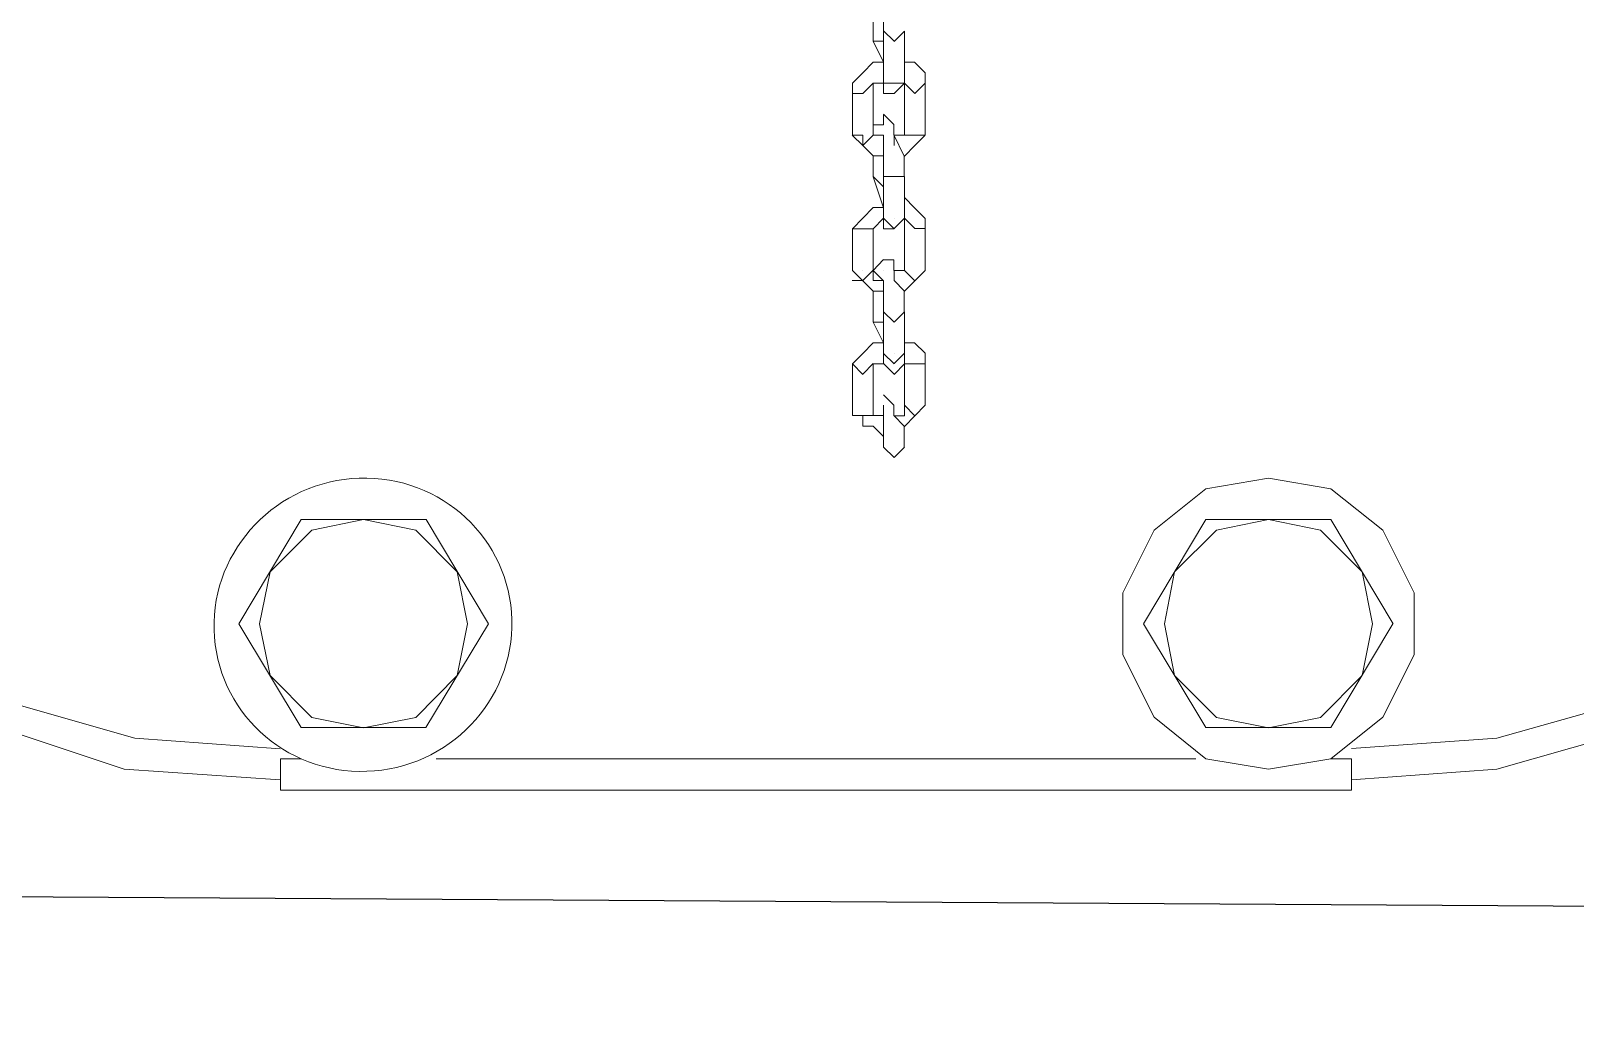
# Model space of a CAD drawing. Header units: inches. Extents: x 23291 to 181956, y 9161 to 51408.
# Drawn here: x 113809.8 to 113913.5, y 36541.5 to 36608.6 of the extents above; entities that cross this region are included whole.
import ezdxf

# ---------------------------------------------------------------- set-up
doc = ezdxf.new("R2010")
doc.units = ezdxf.units.IN
doc.header["$MEASUREMENT"] = 0
doc.layers.add('1', color=3, linetype='Continuous')
doc.layers.add('Dim', color=6, linetype='Continuous', lineweight=13)

# ---------------------------------------------------------------- blocks, each defined once
blk = doc.blocks.new('5')
at = {"layer": '1', "lineweight": 9}
for p, q in [((225.989886, -22.095859), (225.989886, -22.093962)), ((225.990517, -22.094617), (225.990517, -22.095229)), ((225.990513, -22.095859), (225.989886, -22.095859)), ((225.990517, -22.097124), (225.98989, -22.095859)), ((225.990517, -22.095231), (225.990517, -22.098414)), ((225.991163, -22.095859), (225.990518, -22.095227)), ((225.991167, -22.095863), (225.991794, -22.095231)), ((225.991794, -22.095231), (225.991794, -22.098414)), ((225.98989, -22.097126), (225.989264, -22.097779)), ((225.990517, -22.097126), (225.98989, -22.097126)), ((225.991794, -22.097124), (225.99242, -22.097124)), ((225.99242, -22.097124), (225.993065, -22.097777)), ((225.989264, -22.097779), (225.988619, -22.098412)), ((225.988619, -22.098412), (225.988619, -22.099044)), ((225.988619, -22.101582), (225.988619, -22.09842)), ((225.989256, -22.099048), (225.989883, -22.098416)), ((225.989886, -22.098412), (225.990513, -22.098412)), ((225.989886, -22.101582), (225.989886, -22.09842)), ((225.990517, -22.097784), (225.990517, -22.097784)), ((225.990517, -22.097784), (225.990517, -22.098416)), ((225.990517, -22.098412), (225.990517, -22.098412)), ((225.990517, -22.098412), (225.990517, -22.098412)), ((225.991163, -22.098412), (225.990518, -22.098412)), ((225.990518, -22.099048), (225.990518, -22.098416)), ((225.991163, -22.098412), (225.991163, -22.098412)), ((225.991167, -22.099044), (225.991794, -22.098412)), ((225.991794, -22.098412), (225.991167, -22.098412)), ((225.991794, -22.098412), (225.991794, -22.098412)), ((225.991794, -22.098412), (225.991794, -22.101574)), ((225.991794, -22.098412), (225.991794, -22.098412)), ((225.991794, -22.098412), (225.991794, -22.098412)), ((225.991794, -22.098412), (225.991794, -22.098412)), ((225.991794, -22.098412), (225.991794, -22.098412)), ((225.991794, -22.098412), (225.991794, -22.098412)), ((225.991801, -22.098412), (225.992427, -22.099044)), ((225.992427, -22.099044), (225.993072, -22.098412)), ((225.993065, -22.097777), (225.993065, -22.09841)), ((225.993072, -22.098412), (225.993072, -22.098412)), ((225.993072, -22.098412), (225.993072, -22.101574)), ((225.993072, -22.098412), (225.993072, -22.098412)), ((225.988619, -22.099048), (225.989264, -22.099048)), ((225.989256, -22.099048), (225.989256, -22.099048)), ((225.991163, -22.099048), (225.990518, -22.099048)), ((225.991163, -22.099048), (225.991163, -22.099048)), ((225.990513, -22.100954), (225.990513, -22.100322)), ((225.990517, -22.100315), (225.991161, -22.100948)), ((225.989886, -22.10095), (225.989886, -22.101582)), ((225.989886, -22.100954), (225.989886, -22.100954)), ((225.989886, -22.100954), (225.990513, -22.100954)), ((225.991161, -22.100948), (225.991161, -22.10158)), ((225.989256, -22.102219), (225.988611, -22.101587)), ((225.988619, -22.101582), (225.988619, -22.101582)), ((225.989264, -22.101582), (225.988619, -22.101582)), ((225.989256, -22.101582), (225.989256, -22.101582)), ((225.989256, -22.101582), (225.989256, -22.101582)), ((225.989883, -22.101587), (225.989256, -22.102219)), ((225.989256, -22.102219), (225.989256, -22.102219)), ((225.989256, -22.102219), (225.989256, -22.102219)), ((225.98926, -22.102225), (225.989886, -22.102858)), ((225.989264, -22.102215), (225.989264, -22.101582)), ((225.989886, -22.101582), (225.989886, -22.101582)), ((225.989886, -22.101582), (225.989886, -22.101582)), ((225.989886, -22.101582), (225.990513, -22.101582)), ((225.98989, -22.101582), (225.990517, -22.101582)), ((225.990517, -22.101582), (225.990517, -22.101582)), ((225.990517, -22.101582), (225.990517, -22.101582)), ((225.990517, -22.101582), (225.990517, -22.101582)), ((225.990517, -22.101582), (225.990517, -22.102868)), ((225.991161, -22.10158), (225.991788, -22.102866)), ((225.991163, -22.101582), (225.991163, -22.101582)), ((225.991163, -22.102219), (225.991163, -22.101587)), ((225.991794, -22.101582), (225.991167, -22.101582)), ((225.991794, -22.101582), (225.991794, -22.101582)), ((225.991794, -22.101582), (225.991794, -22.101582)), ((225.991801, -22.101582), (225.992427, -22.101582)), ((225.992427, -22.102215), (225.991801, -22.102868)), ((225.992427, -22.101582), (225.993072, -22.101582)), ((225.993072, -22.101582), (225.992427, -22.102215)), ((225.989886, -22.102858), (225.990513, -22.102858)), ((225.989886, -22.104125), (225.989886, -22.10286)), ((225.990517, -22.102868), (225.990517, -22.104133)), ((225.991788, -22.102866), (225.991788, -22.104131)), ((225.990513, -22.104757), (225.989886, -22.104125)), ((225.990517, -22.106028), (225.98989, -22.104131)), ((225.990517, -22.104125), (225.990517, -22.106675)), ((225.991163, -22.104125), (225.990518, -22.104125)), ((225.991167, -22.104125), (225.991794, -22.104125)), ((225.991794, -22.104125), (225.991794, -22.106675)), ((225.989264, -22.106671), (225.98989, -22.106018)), ((225.98989, -22.106018), (225.990517, -22.106018)), ((225.990517, -22.106028), (225.990517, -22.106028)), ((225.991794, -22.105389), (225.99242, -22.106022)), ((225.99242, -22.106022), (225.993065, -22.106675)), ((225.988619, -22.107303), (225.989264, -22.106671)), ((225.989886, -22.107303), (225.990513, -22.106671)), ((225.990517, -22.106667), (225.990517, -22.106667)), ((225.990517, -22.106667), (225.990517, -22.106667)), ((225.990517, -22.106667), (225.990517, -22.106667)), ((225.990518, -22.106671), (225.991163, -22.107303)), ((225.990518, -22.107303), (225.990518, -22.106671)), ((225.991163, -22.106667), (225.991163, -22.106667)), ((225.991794, -22.106667), (225.991167, -22.107299)), ((225.991167, -22.107299), (225.991794, -22.106667)), ((225.991794, -22.106667), (225.991794, -22.106667)), ((225.991794, -22.106667), (225.991794, -22.10985)), ((225.991794, -22.106667), (225.991794, -22.106667)), ((225.991794, -22.106667), (225.991794, -22.106667)), ((225.991794, -22.106667), (225.991794, -22.106667)), ((225.991794, -22.106667), (225.991794, -22.106667)), ((225.991794, -22.106667), (225.991794, -22.106667)), ((225.991801, -22.106667), (225.992427, -22.107299)), ((225.993072, -22.106667), (225.993072, -22.106667)), ((225.993072, -22.107299), (225.993072, -22.106667)), ((225.993072, -22.106667), (225.993072, -22.10985)), ((225.993072, -22.106667), (225.993072, -22.106667)), ((225.988619, -22.109848), (225.988619, -22.107297)), ((225.988619, -22.107303), (225.988619, -22.107303)), ((225.989264, -22.107303), (225.988619, -22.107303)), ((225.989256, -22.107303), (225.989256, -22.107303)), ((225.989256, -22.107303), (225.989883, -22.107303)), ((225.989886, -22.109848), (225.989886, -22.107297)), ((225.991163, -22.107303), (225.990518, -22.107303)), ((225.991163, -22.107303), (225.991163, -22.107303)), ((225.992427, -22.107299), (225.993072, -22.107299)), ((225.988619, -22.109848), (225.988619, -22.109848)), ((225.989264, -22.11048), (225.988619, -22.109848)), ((225.989883, -22.109842), (225.989256, -22.110474)), ((225.989256, -22.109848), (225.989256, -22.109848)), ((225.989256, -22.109848), (225.989256, -22.109848)), ((225.990513, -22.109194), (225.989886, -22.109848)), ((225.989886, -22.110474), (225.989886, -22.109842)), ((225.989886, -22.109848), (225.989886, -22.109848)), ((225.989886, -22.109848), (225.989886, -22.109848)), ((225.989886, -22.109848), (225.990513, -22.11048)), ((225.98989, -22.109842), (225.98989, -22.110474)), ((225.990517, -22.109199), (225.991161, -22.109199)), ((225.990517, -22.109199), (225.990517, -22.109199)), ((225.990517, -22.109848), (225.990517, -22.109848)), ((225.990517, -22.109848), (225.990517, -22.109848)), ((225.991161, -22.109199), (225.991161, -22.109852)), ((225.991163, -22.110474), (225.991163, -22.109842)), ((225.991163, -22.109848), (225.991163, -22.109848)), ((225.991794, -22.109848), (225.991167, -22.109848)), ((225.991794, -22.109848), (225.991794, -22.109848)), ((225.991794, -22.109848), (225.991794, -22.109848)), ((225.991801, -22.109848), (225.992427, -22.11048)), ((225.992427, -22.11048), (225.993072, -22.109848)), ((225.993072, -22.109848), (225.992427, -22.11048)), ((225.989256, -22.110474), (225.988611, -22.110474)), ((225.989256, -22.110474), (225.989256, -22.110474)), ((225.989256, -22.110474), (225.989256, -22.110474)), ((225.989256, -22.110474), (225.989256, -22.110474)), ((225.98926, -22.11048), (225.989886, -22.111113)), ((225.98989, -22.110474), (225.990517, -22.110474)), ((225.990517, -22.110474), (225.990517, -22.110474)), ((225.990517, -22.110474), (225.990517, -22.111106)), ((225.991163, -22.110474), (225.991163, -22.110474)), ((225.99179, -22.111106), (225.991163, -22.110474)), ((225.992427, -22.11048), (225.991801, -22.111113)), ((225.989886, -22.111113), (225.990513, -22.111113)), ((225.989886, -22.113016), (225.989886, -22.111119)), ((225.990517, -22.111106), (225.990517, -22.112392)), ((225.99179, -22.112392), (225.99179, -22.111106)), ((225.990517, -22.11239), (225.990517, -22.11492)), ((225.991163, -22.113016), (225.990518, -22.112384)), ((225.991167, -22.113023), (225.991794, -22.11239)), ((225.991794, -22.11239), (225.991794, -22.11492)), ((225.990513, -22.113016), (225.989886, -22.113016)), ((225.990517, -22.114283), (225.98989, -22.113018)), ((225.989264, -22.114918), (225.98989, -22.114285)), ((225.98989, -22.114285), (225.990517, -22.114285)), ((225.991794, -22.114283), (225.99242, -22.114283)), ((225.99242, -22.114283), (225.993065, -22.114916)), ((225.988619, -22.11555), (225.989264, -22.114918)), ((225.988619, -22.11555), (225.988619, -22.11555)), ((225.989264, -22.116204), (225.988619, -22.11555)), ((225.988619, -22.118721), (225.988619, -22.115559)), ((225.989256, -22.116197), (225.989883, -22.115544)), ((225.989886, -22.11555), (225.990513, -22.11555)), ((225.989886, -22.118721), (225.989886, -22.115559)), ((225.990517, -22.114911), (225.990517, -22.114911)), ((225.990517, -22.114911), (225.990517, -22.114911)), ((225.990517, -22.114911), (225.990517, -22.115544)), ((225.990518, -22.115544), (225.990518, -22.114911)), ((225.991163, -22.11555), (225.990518, -22.114918)), ((225.991163, -22.116197), (225.990518, -22.115544)), ((225.991163, -22.114911), (225.991163, -22.114911)), ((225.991794, -22.114911), (225.991167, -22.115544)), ((225.991167, -22.116204), (225.991794, -22.11555)), ((225.991794, -22.115544), (225.991794, -22.114911)), ((225.991794, -22.114911), (225.991794, -22.115544)), ((225.991794, -22.11555), (225.991794, -22.11555)), ((225.991794, -22.11555), (225.991794, -22.118101)), ((225.991794, -22.11555), (225.991794, -22.11555)), ((225.991794, -22.11555), (225.991794, -22.11555)), ((225.991794, -22.11555), (225.991794, -22.11555)), ((225.991801, -22.11555), (225.992427, -22.11555)), ((225.992427, -22.11555), (225.993072, -22.11555)), ((225.993072, -22.114911), (225.993072, -22.115544)), ((225.993072, -22.114911), (225.993072, -22.114911)), ((225.993072, -22.11555), (225.993072, -22.118101)), ((225.993072, -22.11555), (225.993072, -22.11555)), ((225.989256, -22.116197), (225.989256, -22.116197)), ((225.991163, -22.116197), (225.991163, -22.116197)), ((225.990517, -22.117454), (225.991161, -22.118086)), ((225.990517, -22.118092), (225.990517, -22.118725)), ((225.991161, -22.118086), (225.991161, -22.118718)), ((225.991794, -22.118092), (225.991794, -22.118092)), ((225.991794, -22.118092), (225.991794, -22.118725)), ((225.991801, -22.118092), (225.992427, -22.118725)), ((225.992427, -22.118725), (225.993072, -22.118092)), ((225.993072, -22.118092), (225.992427, -22.118725)), ((225.989264, -22.11871), (225.988619, -22.11871)), ((225.988619, -22.118721), (225.988619, -22.118721)), ((225.989264, -22.118721), (225.988619, -22.118721)), ((225.989256, -22.118721), (225.989256, -22.118721)), ((225.989256, -22.118721), (225.989256, -22.118721)), ((225.989256, -22.118721), (225.989256, -22.118721)), ((225.989256, -22.118721), (225.989883, -22.118721)), ((225.989264, -22.119364), (225.989264, -22.11871)), ((225.98989, -22.119364), (225.989264, -22.119364)), ((225.990517, -22.118721), (225.98989, -22.118721)), ((225.990517, -22.119996), (225.98989, -22.119364)), ((225.990517, -22.118725), (225.990517, -22.11999)), ((225.991161, -22.118718), (225.991788, -22.119372)), ((225.991163, -22.118721), (225.991163, -22.118721)), ((225.991794, -22.118725), (225.991167, -22.118725)), ((225.991788, -22.119372), (225.991788, -22.120637)), ((225.992427, -22.118725), (225.991801, -22.119378)), ((225.990517, -22.11999), (225.990517, -22.120643)), ((225.991163, -22.121271), (225.990518, -22.120639)), ((225.991794, -22.120645), (225.991167, -22.121278)), ((226.010194, -22.123192), (226.007043, -22.125721)), ((226.014027, -22.122538), (226.010194, -22.123192)), ((226.017841, -22.123192), (226.014027, -22.122538)), ((226.02101, -22.125721), (226.017841, -22.123192)), ((225.951155, -22.131432), (225.954969, -22.125066)), ((225.95496, -22.12507), (225.962588, -22.12507)), ((225.958757, -22.12507), (225.955606, -22.125723)), ((225.961963, -22.125723), (225.958757, -22.12507)), ((225.96259, -22.12507), (225.966404, -22.131436)), ((226.006405, -22.131432), (226.010201, -22.125066)), ((226.010201, -22.12507), (226.017848, -22.12507)), ((226.014027, -22.12507), (226.010857, -22.125723)), ((226.017196, -22.125723), (226.014027, -22.12507)), ((226.017841, -22.12507), (226.021637, -22.131436)), ((225.955606, -22.125723), (225.953063, -22.128253)), ((225.964488, -22.128253), (225.961963, -22.125723)), ((226.007043, -22.125721), (226.005127, -22.129537)), ((226.010857, -22.125723), (226.008296, -22.128253)), ((226.019757, -22.128253), (226.017196, -22.125723)), ((226.022926, -22.129537), (226.02101, -22.125721)), ((225.953063, -22.128253), (225.952419, -22.131436)), ((225.965114, -22.131436), (225.964488, -22.128253)), ((226.008296, -22.128253), (226.00767, -22.131436)), ((226.020384, -22.131436), (226.019757, -22.128253)), ((226.005127, -22.129537), (226.005127, -22.133331)), ((226.022926, -22.133331), (226.022926, -22.129537)), ((225.95496, -22.137773), (225.951145, -22.131428)), ((225.952419, -22.131436), (225.953063, -22.134598)), ((225.966395, -22.131432), (225.962581, -22.137777)), ((225.964488, -22.134598), (225.965114, -22.131436)), ((226.010201, -22.137773), (226.006405, -22.131428)), ((226.00767, -22.131436), (226.008296, -22.134598)), ((226.021629, -22.131432), (226.017833, -22.137777)), ((226.019757, -22.134598), (226.020384, -22.131436)), ((226.005127, -22.133331), (226.007043, -22.137147)), ((226.02101, -22.137147), (226.022926, -22.133331)), ((225.953063, -22.134598), (225.955606, -22.137149)), ((225.961963, -22.137149), (225.964488, -22.134598)), ((226.008296, -22.134598), (226.010857, -22.137149)), ((226.017196, -22.137149), (226.019757, -22.134598)), ((225.935907, -22.135884), (225.944807, -22.138414)), ((226.027983, -22.138426), (226.036882, -22.135897)), ((225.93463, -22.137145), (225.944156, -22.140307)), ((225.955606, -22.137149), (225.958757, -22.137781)), ((225.958757, -22.137781), (225.961963, -22.137149)), ((226.007043, -22.137147), (226.010194, -22.139676)), ((226.010857, -22.137149), (226.014027, -22.137781)), ((226.014027, -22.137781), (226.017196, -22.137149)), ((226.017841, -22.139676), (226.02101, -22.137147)), ((225.96259, -22.137773), (225.954961, -22.137773)), ((226.017841, -22.137773), (226.010194, -22.137773)), ((226.027983, -22.140309), (226.036882, -22.137779)), ((225.944807, -22.138414), (225.953688, -22.139067)), ((226.019101, -22.139059), (226.027983, -22.138426)), ((225.953692, -22.141595), (225.953692, -22.139676)), ((225.953692, -22.139676), (225.954963, -22.139676)), ((225.963211, -22.139676), (226.00959, -22.139676)), ((226.010194, -22.139676), (226.014027, -22.140309)), ((226.014027, -22.140309), (226.017841, -22.139676)), ((226.017841, -22.139676), (226.019094, -22.139676)), ((226.019101, -22.139676), (226.019101, -22.141595)), ((225.944156, -22.140307), (225.953683, -22.14096)), ((226.019101, -22.140962), (226.027983, -22.140309)), ((225.953692, -22.141591), (226.019105, -22.141591))]:
    blk.add_line(p, q, dxfattribs=at)
blk.add_ellipse((225.958735, -22.131495), major_axis=(0.008808, 0.002314), ratio=0.982318, start_param=1.343253, end_param=7.626438, dxfattribs=at)

msp = doc.modelspace()

# ---------------------------------------------------------------- linework, layer by layer
msp.add_line((114974.76, 36543.51), (113119.86, 36554.44))
msp.add_open_spline([(102008.15, 38756.27), (103204.48, 38248.03), (105131.89, 37390.91), (109175.85, 35826.99), (112823.77, 35070.29), (117769.55, 35070.29), (121406.78, 35085.26), (123831.05, 35070.17)], degree=3, knots=[0, 0, 0, 0, 3.550687, 7.088547, 10.454406, 13.763203, 20.376363, 20.376363, 20.376363, 20.376363])
msp.add_open_spline([(102008.15, 38756.27), (103204.48, 38248.03), (105131.89, 37390.91), (109175.85, 35826.99), (112823.77, 35070.29), (117769.55, 35070.29), (121406.78, 35085.26), (123831.05, 35070.17)], degree=3, knots=[0, 0, 0, 0, 3.550687, 7.088547, 10.454406, 13.763203, 20.376363, 20.376363, 20.376363, 20.376363])

# ---------------------------------------------------------------- block references
at = {"layer": 'Dim', "xscale": 1100, "yscale": 1100, "zscale": 1100}
msp.add_blockref('5', (-134722.54, 60913.32), dxfattribs=at)

doc.saveas('drawing.dxf')
